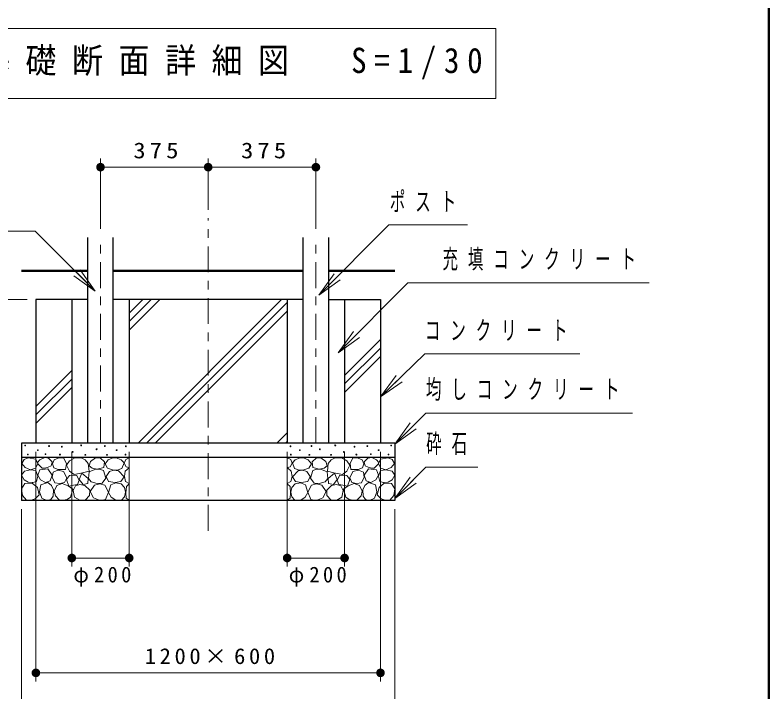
# Model space of a CAD drawing. Units: millimetres on the paper, with parts at other scales. Extents: x -385 to 0, y -594 to 267.
# Drawn here: x -87.5 to 0, y -551.5 to -473 of the extents above; entities that cross this region are included whole.
import ezdxf

# ---------------------------------------------------------------- set-up
doc = ezdxf.new("R2010")
doc.units = ezdxf.units.MM
doc.linetypes.add('USER2', pattern=[6, 3, -1, 1, -1])
doc.layers.add('1_30', color=7, linetype='Continuous', lineweight=13)
doc.layers.add('LY_3', color=7, linetype='Continuous', lineweight=13)
doc.styles.add('ＭＳ ゴシック', font='')
doc.styles.get('ＭＳ ゴシック').set_extended_font_data('MS Gothic')

# ---------------------------------------------------------------- blocks, each defined once
blk = doc.blocks.new('filled_dot')
at = {"color": 0, "linetype": 'Continuous', "lineweight": -2, "const_width": 1.25}
blk.add_lwpolyline([(-0.625, 0, 1), (0.625, 0, 1)], format="xyb", close=True, dxfattribs=at)

msp = doc.modelspace()

# ---------------------------------------------------------------- linework, layer by layer
at = {"layer": '1_30'}
for p, q in [((-31.689, -474.539), (-98.489, -474.539)), ((-31.689, -482.672), (-31.689, -474.539)), ((-98.489, -482.672), (-31.689, -482.672)), ((-77.589, -497.799), (-77.589, -489.643)), ((-65.089, -495.578), (-65.089, -489.643)), ((-52.589, -497.799), (-52.589, -489.643)), ((-77.589, -490.643), (-65.089, -490.643)), ((-65.089, -490.643), (-52.589, -490.643)), ((-78.197, -505.04), (-80.318, -502.919)), ((-79.964, -502.565), (-78.197, -505.04)), ((-52.247, -505.487), (-50.479, -503.012)), ((-78.197, -505.04), (-80.671, -503.272)), ((-52.247, -505.487), (-50.126, -503.366)), ((-49.772, -503.719), (-52.247, -505.487)), ((-86.089, -506.003), (-97.756, -506.003)), ((-74.256, -509.551), (-70.708, -506.003)), ((-74.256, -508.561), (-71.698, -506.003)), ((-74.256, -507.571), (-72.688, -506.003)), ((-73.233, -522.67), (-56.566, -506.003)), ((-72.243, -522.67), (-55.923, -506.35)), ((-71.253, -522.67), (-55.923, -507.34)), ((-50.008, -512.172), (-48.24, -509.697)), ((-50.008, -512.172), (-47.887, -510.051)), ((-47.533, -510.405), (-50.008, -512.172)), ((-49.256, -514.815), (-45.089, -510.648)), ((-49.256, -515.805), (-45.089, -511.638)), ((-49.256, -516.795), (-45.089, -512.628)), ((-85.089, -518.404), (-80.923, -514.238)), ((-85.089, -519.394), (-80.923, -515.228)), ((-45.089, -517.287), (-43.285, -514.839)), ((-45.089, -517.287), (-42.936, -515.198)), ((-85.089, -520.384), (-80.923, -516.218)), ((-42.588, -515.557), (-45.089, -517.287)), ((-43.423, -522.79), (-41.655, -520.315)), ((-57.111, -522.67), (-55.923, -521.482)), ((-43.423, -522.79), (-41.301, -520.669)), ((-40.948, -521.022), (-43.423, -522.79)), ((-56.121, -522.67), (-55.923, -522.472)), ((-85.089, -523.67), (-85.089, -550.336)), ((-80.923, -523.67), (-80.923, -537.003)), ((-74.256, -523.67), (-74.256, -537.003)), ((-55.923, -523.67), (-55.923, -537.003)), ((-49.256, -523.67), (-49.256, -537.003)), ((-45.089, -523.67), (-45.089, -550.336)), ((-86.756, -524.336), (-84.256, -524.336)), ((-43.423, -524.336), (-45.923, -524.336)), ((-43.423, -529.081), (-41.655, -526.606)), ((-43.423, -529.081), (-41.301, -526.959)), ((-40.948, -527.313), (-43.423, -529.081)), ((-86.756, -529.336), (-84.256, -529.336)), ((-43.423, -529.336), (-45.923, -529.336)), ((-86.756, -530.336), (-86.756, -560.336)), ((-43.423, -530.336), (-43.423, -560.336)), ((-74.256, -536.003), (-80.923, -536.003)), ((-49.256, -536.003), (-55.923, -536.003)), ((-45.089, -549.336), (-85.089, -549.336))]:
    msp.add_line(p, q, dxfattribs=at)
at = {"layer": '1_30', "linetype": 'USER2'}
for p, q in [((-65.089, -532.839), (-65.089, -496.578)), ((-77.589, -522.67), (-77.589, -498.799)), ((-52.589, -522.67), (-52.589, -498.799))]:
    msp.add_line(p, q, dxfattribs=at)
at = {"layer": '1_30', "lineweight": 25}
for p, q in [((-79.074, -522.67), (-79.074, -498.799)), ((-76.104, -522.67), (-76.104, -498.799)), ((-54.074, -522.67), (-54.074, -498.799)), ((-51.104, -522.67), (-51.104, -498.799)), ((-85.089, -506.003), (-85.089, -522.67)), ((-79.074, -506.003), (-85.089, -506.003)), ((-80.923, -506.003), (-80.923, -522.67)), ((-54.074, -506.003), (-76.104, -506.003)), ((-74.256, -506.003), (-74.256, -522.67)), ((-55.923, -506.003), (-55.923, -522.67)), ((-51.104, -506.003), (-45.089, -506.003)), ((-49.256, -506.003), (-49.256, -522.67)), ((-45.089, -506.003), (-45.089, -522.67)), ((-86.756, -522.67), (-86.756, -529.336)), ((-43.423, -522.67), (-86.756, -522.67)), ((-43.423, -522.67), (-43.423, -529.336)), ((-43.423, -524.336), (-86.756, -524.336)), ((-43.423, -529.336), (-86.756, -529.336))]:
    msp.add_line(p, q, dxfattribs=at)
at = {"layer": '1_30', "lineweight": 50}
for p, q in [((-79.074, -502.67), (-86.756, -502.67)), ((-54.074, -502.67), (-76.104, -502.67)), ((-51.104, -502.67), (-43.423, -502.67))]:
    msp.add_line(p, q, dxfattribs=at)
at = {"layer": '1_30'}
for points in [[(-52.247, -505.487), (-44.106, -497.346), (-35.007, -497.346)], [(-78.197, -505.04), (-85.16, -498.077), (-95.329, -498.077)], [(-50.008, -512.172), (-41.906, -504.07), (-13.892, -504.07)], [(-45.089, -517.287), (-39.939, -512.29), (-21.939, -512.29)], [(-43.423, -522.79), (-39.817, -519.184), (-15.817, -519.184)], [(-74.287, -525.499), (-74.622, -525.405), (-74.853, -525.007), (-74.664, -524.589), (-74.246, -524.379)], [(-55.891, -525.499), (-55.556, -525.405), (-55.326, -525.007), (-55.514, -524.589), (-55.933, -524.379)], [(-74.266, -527.373), (-74.685, -527.122), (-74.821, -526.546), (-74.738, -525.908), (-74.277, -525.541)], [(-55.912, -527.373), (-55.493, -527.122), (-55.357, -526.546), (-55.441, -525.908), (-55.902, -525.541)], [(-43.423, -529.081), (-39.817, -525.475), (-33.787, -525.475)], [(-74.256, -529.3), (-74.601, -529.059), (-74.654, -528.431), (-74.591, -527.688), (-74.266, -527.405)], [(-55.923, -529.3), (-55.577, -529.059), (-55.525, -528.431), (-55.588, -527.688), (-55.912, -527.405)]]:
    msp.add_lwpolyline(points, dxfattribs=at)
for points in [[(-85.716, -525.76), (-86.344, -525.508), (-86.721, -525.027), (-86.459, -524.577), (-85.988, -524.388), (-85.098, -524.535), (-84.868, -525.079), (-85.119, -525.592)], [(-84.053, -525.564), (-84.373, -525.572), (-84.771, -525.157), (-84.892, -524.915), (-84.624, -524.603), (-84.07, -524.352), (-83.612, -524.413), (-83.188, -524.854), (-83.3, -525.313), (-83.646, -525.477)], [(-82.504, -525.749), (-83.021, -525.55), (-83.153, -525.074), (-82.981, -524.597), (-82.504, -524.398), (-81.895, -524.385), (-81.551, -525.034), (-81.657, -525.723)], [(-80.664, -526.295), (-81.201, -525.927), (-81.52, -525.211), (-81.181, -524.724), (-80.585, -524.396), (-79.819, -524.396), (-79.375, -524.626), (-79.033, -525.042), (-78.924, -525.927), (-79.68, -526.136)], [(-77.985, -525.68), (-78.542, -525.566), (-78.919, -525.297), (-78.744, -524.792), (-78.184, -524.394), (-77.648, -524.394), (-77.143, -524.853), (-77.219, -525.496)], [(-76.178, -525.772), (-76.791, -525.573), (-77.066, -525.083), (-76.699, -524.624), (-76.163, -524.364), (-75.765, -524.394), (-75.195, -524.593), (-74.862, -524.976), (-75.107, -525.604), (-75.658, -525.803)], [(-54, -525.772), (-53.388, -525.573), (-53.112, -525.083), (-53.48, -524.624), (-54.016, -524.364), (-54.414, -524.394), (-54.983, -524.593), (-55.317, -524.976), (-55.072, -525.604), (-54.521, -525.803)], [(-52.194, -525.68), (-51.637, -525.566), (-51.26, -525.297), (-51.435, -524.792), (-51.995, -524.394), (-52.531, -524.394), (-53.036, -524.853), (-52.959, -525.496)], [(-49.514, -526.295), (-48.977, -525.927), (-48.659, -525.211), (-48.997, -524.724), (-49.594, -524.396), (-50.36, -524.396), (-50.804, -524.626), (-51.145, -525.042), (-51.255, -525.927), (-50.499, -526.136)], [(-47.674, -525.749), (-47.158, -525.55), (-47.025, -525.074), (-47.198, -524.597), (-47.674, -524.398), (-48.283, -524.385), (-48.628, -525.034), (-48.522, -525.723)], [(-46.126, -525.564), (-45.806, -525.572), (-45.408, -525.157), (-45.287, -524.915), (-45.555, -524.603), (-46.109, -524.352), (-46.567, -524.413), (-46.991, -524.854), (-46.879, -525.313), (-46.532, -525.477)], [(-44.463, -525.76), (-43.835, -525.508), (-43.458, -525.027), (-43.719, -524.577), (-44.191, -524.388), (-45.08, -524.535), (-45.311, -525.079), (-45.06, -525.592)], [(-85.988, -527.216), (-86.459, -526.934), (-86.742, -526.4), (-86.428, -525.939), (-85.726, -525.761), (-85.109, -525.855), (-84.857, -526.494), (-85.025, -527.143), (-85.454, -527.258)], [(-83.96, -527.227), (-84.536, -526.938), (-84.853, -526.391), (-84.622, -525.785), (-83.686, -525.67), (-83.196, -526.405), (-83.441, -527.054)], [(-82.306, -527.354), (-82.888, -527.262), (-83.193, -526.626), (-83.1, -526.044), (-82.546, -525.791), (-81.882, -525.951), (-81.511, -526.679), (-81.75, -527.249)], [(-77.985, -527.349), (-78.674, -527.181), (-78.98, -526.783), (-78.903, -526.017), (-78.245, -525.726), (-77.702, -525.697), (-77.25, -525.864), (-76.974, -526.752), (-77.403, -527.334)], [(-75.888, -527.257), (-76.668, -527.119), (-76.944, -526.553), (-76.53, -525.971), (-76.045, -525.811), (-75.52, -525.895), (-74.862, -526.599), (-75.229, -527.135)], [(-54.291, -527.257), (-53.51, -527.119), (-53.235, -526.553), (-53.648, -525.971), (-54.134, -525.811), (-54.659, -525.895), (-55.317, -526.599), (-54.949, -527.135)], [(-52.194, -527.349), (-51.505, -527.181), (-51.199, -526.783), (-51.275, -526.017), (-51.934, -525.726), (-52.476, -525.697), (-52.929, -525.864), (-53.204, -526.752), (-52.776, -527.334)], [(-47.873, -527.354), (-47.29, -527.262), (-46.986, -526.626), (-47.078, -526.044), (-47.633, -525.791), (-48.297, -525.951), (-48.667, -526.679), (-48.429, -527.249)], [(-46.219, -527.227), (-45.643, -526.938), (-45.326, -526.391), (-45.556, -525.785), (-46.493, -525.67), (-46.983, -526.405), (-46.738, -527.054)], [(-44.191, -527.216), (-43.719, -526.934), (-43.437, -526.4), (-43.751, -525.939), (-44.452, -525.761), (-45.07, -525.855), (-45.321, -526.494), (-45.154, -527.143), (-44.725, -527.258)], [(-80.247, -527.46), (-80.714, -527.539), (-81.261, -527.649), (-81.529, -526.893), (-81.191, -526.445), (-80.386, -526.376), (-80.078, -526.962)], [(-79.62, -527.479), (-80.068, -526.902), (-79.769, -526.146), (-79.014, -526.763), (-79.063, -527.349)], [(-50.558, -527.479), (-50.111, -526.902), (-50.409, -526.146), (-51.165, -526.763), (-51.115, -527.349)], [(-49.932, -527.46), (-49.465, -527.539), (-48.918, -527.649), (-48.649, -526.893), (-48.987, -526.445), (-49.793, -526.376), (-50.101, -526.962)], [(-85.737, -529.321), (-86.166, -529.279), (-86.648, -528.755), (-86.763, -527.991), (-86.386, -527.363), (-85.506, -527.332), (-84.92, -527.824), (-84.711, -528.672), (-85.171, -529.132)], [(-83.815, -529.334), (-84.392, -529.06), (-84.68, -528.325), (-84.522, -527.504), (-83.686, -527.259), (-83.265, -527.571), (-83.037, -528.08), (-83.08, -528.83), (-83.354, -529.204)], [(-81.937, -529.308), (-82.385, -529.259), (-82.832, -528.801), (-82.981, -528.254), (-82.653, -527.588), (-82.037, -527.349), (-81.35, -527.608), (-80.794, -528.025), (-81.082, -528.93), (-81.47, -529.219)], [(-80.008, -529.298), (-80.615, -528.96), (-80.744, -528.155), (-80.485, -527.618), (-79.988, -527.455), (-79.411, -527.578), (-78.844, -528.125), (-78.864, -528.761), (-79.332, -529.239)], [(-77.617, -529.324), (-78.413, -529.033), (-78.796, -528.267), (-78.291, -527.548), (-77.677, -527.39), (-77.097, -527.563), (-76.668, -528.375), (-77.02, -529.201)], [(-75.826, -529.309), (-76.357, -528.936), (-76.668, -528.391), (-76.377, -527.518), (-75.796, -527.283), (-75.183, -527.411), (-74.818, -527.813), (-74.693, -528.375), (-74.813, -528.913), (-75.153, -529.278)], [(-54.352, -529.309), (-53.822, -528.936), (-53.51, -528.391), (-53.801, -527.518), (-54.383, -527.283), (-54.995, -527.411), (-55.361, -527.813), (-55.485, -528.375), (-55.365, -528.913), (-55.026, -529.278)], [(-52.561, -529.324), (-51.765, -529.033), (-51.383, -528.267), (-51.888, -527.548), (-52.501, -527.39), (-53.082, -527.563), (-53.51, -528.375), (-53.158, -529.201)], [(-50.171, -529.298), (-49.564, -528.96), (-49.435, -528.155), (-49.693, -527.618), (-50.19, -527.455), (-50.767, -527.578), (-51.334, -528.125), (-51.314, -528.761), (-50.847, -529.239)], [(-48.241, -529.308), (-47.794, -529.259), (-47.346, -528.801), (-47.197, -528.254), (-47.525, -527.588), (-48.142, -527.349), (-48.828, -527.608), (-49.385, -528.025), (-49.097, -528.93), (-48.709, -529.219)], [(-46.363, -529.334), (-45.787, -529.06), (-45.498, -528.325), (-45.657, -527.504), (-46.493, -527.259), (-46.913, -527.571), (-47.141, -528.08), (-47.098, -528.83), (-46.824, -529.204)], [(-44.442, -529.321), (-44.013, -529.279), (-43.531, -528.755), (-43.416, -527.991), (-43.793, -527.363), (-44.672, -527.332), (-45.258, -527.824), (-45.468, -528.672), (-45.007, -529.132)]]:
    msp.add_lwpolyline(points, close=True, dxfattribs=at)
for centre in [(-86.332, -522.953), (-83.562, -523.012), (-82.08, -523.09), (-79.838, -522.934), (-77.088, -523.012), (-74.65, -523.031), (-55.528, -523.031), (-53.091, -523.012), (-50.341, -522.934), (-48.098, -523.09), (-46.616, -523.012), (-43.847, -522.953), (-86.02, -523.987), (-84.869, -523.48), (-83.972, -523.948), (-82.295, -524.006), (-80.832, -523.694), (-79.35, -524.026), (-78.043, -523.382), (-76.834, -524.026), (-75.723, -523.48), (-74.689, -524.006), (-55.489, -524.006), (-54.456, -523.48), (-53.344, -524.026), (-52.135, -523.382), (-50.829, -524.026), (-49.346, -523.694), (-47.884, -524.006), (-46.207, -523.948), (-45.31, -523.48), (-44.159, -523.987)]:
    msp.add_circle(centre, 0.05, dxfattribs=at)
at = {"layer": 'LY_3', "lineweight": 50}
msp.add_line((0, -594), (0, -327), dxfattribs=at)

# ---------------------------------------------------------------- block references
at = {"layer": '1_30', "xscale": 0.4, "yscale": 0.4}
for p in [(-77.589, -490.643), (-65.089, -490.643), (-80.923, -536.003), (-55.923, -536.003), (-85.089, -549.336)]:
    msp.add_blockref('filled_dot', p, dxfattribs=at)
at = {"layer": '1_30', "xscale": 0.4, "yscale": 0.4, "rotation": 180}
for p in [(-65.089, -490.643), (-52.589, -490.643), (-74.256, -536.003), (-49.256, -536.003), (-45.089, -549.336)]:
    msp.add_blockref('filled_dot', p, dxfattribs=at)

# ---------------------------------------------------------------- texts
at = {"layer": '1_30', "style": 'ＭＳ ゴシック'}
for s, insert, char_height, attachment_point in [('\\T1.5;\\W0.9;F1基礎断面詳細図\u3000S=1/30', (-97.089, -478.605), 2.933, 4), ('\\T1.33;\\W1.15;375', (-70.923, -489.643), 1.833, 8), ('\\T1.33;\\W1.15;375', (-58.423, -489.643), 1.833, 8), ('\\T1.64;\\W0.6;ポスト', (-44.007, -494.696), 2.199, 4), ('\\T1.64;\\W0.6;充填コンクリート', (-37.892, -501.42), 2.199, 4), ('\\T1.64;\\W0.6;コンクリート', (-39.939, -509.64), 2.199, 4), ('\\T1.64;\\W0.6;均しコンクリート', (-39.817, -516.534), 2.199, 4), ('\\T1.64;\\W0.6;砕石', (-39.787, -522.825), 2.199, 4), ('\\T1.33;\\W0.95;φ200', (-77.178, -537.003), 1.833, 2), ('\\T1.33;\\W0.95;φ200', (-52.178, -537.003), 1.833, 2), ('\\T1.32;\\W1.05;1200×600', (-64.678, -548.336), 1.833, 8)]:
    msp.add_mtext(s, dxfattribs=dict(at, insert=insert, char_height=char_height, attachment_point=attachment_point))

doc.saveas('drawing.dxf')
